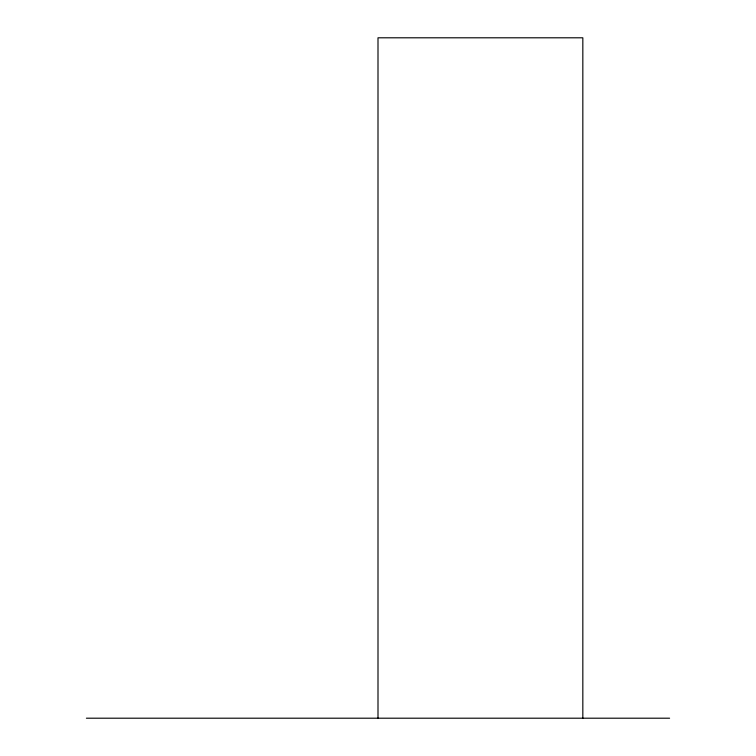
<?xml version="1.0" encoding="UTF-8"?>
<svg xmlns="http://www.w3.org/2000/svg" width="756" height="756" viewBox="0 0 756 756"><rect width="100%" height="100%" fill="white"/><g stroke="black" fill="none" stroke-linecap="round" stroke-linejoin="round"><path stroke-width="1.13" d="M86.401 718.2L669.599 718.2M582.829 718.2L582.829 37.8L378 37.8L378 718.2"/></g></svg>
